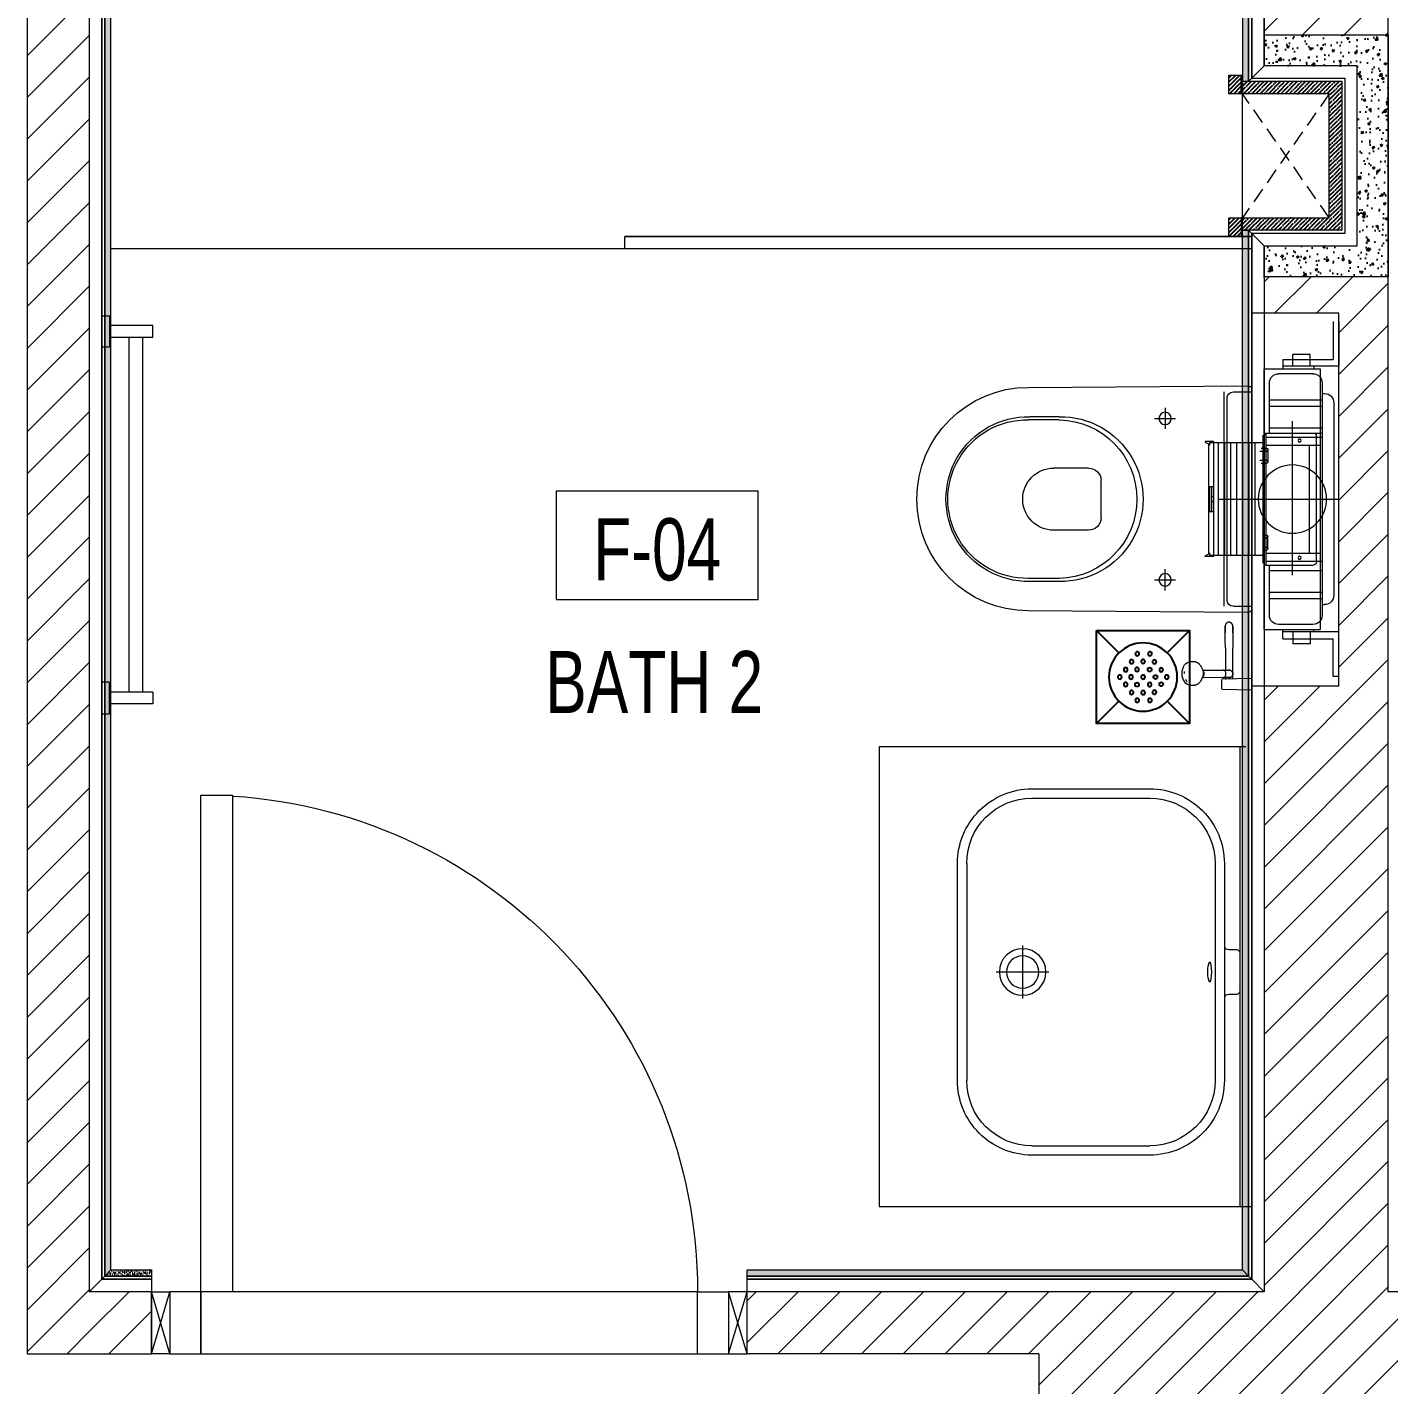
# Model space of a CAD drawing. Header units: millimetres. Extents: x -18512 to 101824, y -95768 to 52898.
# Drawn here: x 59908 to 62102, y -79497 to -77311 of the extents above; entities that cross this region are included whole.
import ezdxf

# ---------------------------------------------------------------- set-up
doc = ezdxf.new("R2010")
doc.units = ezdxf.units.MM
doc.header["$LTSCALE"] = 25
doc.linetypes.add('Dash 2mm', pattern=[3, 2, -1])
doc.layers.get('0').update_dxf_attribs({"color": 254, "lineweight": 0})
for name, color, linetype, lineweight in [('A-AREA-IDEN', 2, 'Continuous', 9), ('A-DETL', 7, 'Continuous', 5), ('A-DOOR', 31, 'Continuous', 18), ('A-WOODEN DOOR FRAM', 9, 'Continuous', 9), ('I-FLR-TILE', 253, 'Continuous', 9), ('I-WALL', 2, 'Continuous', 9), ('XM-VT6-102-FIRST FLOOR PLAN$0$P-SANR-FIXT', 252, 'Continuous', 9)]:
    doc.layers.add(name, color=color, linetype=linetype, lineweight=lineweight)
for name, color, linetype in [('AR WALL HATCH', 8, 'Continuous'), ('FLOOR DRAIN', 90, 'Continuous'), ('HAT', 8, 'Continuous')]:
    doc.layers.add(name, color=color, linetype=linetype)
doc.styles.add('Arial Narrow_4', font='fi_9001f.ttf', dxfattribs={"width": 0.75, "height": 147.492401})
pattern_1 = [(37.5, (59229.075, -128347.3092), (-0.16000313, 4.89413237), [0, -3.8608, 0, -4.318, 0, -4.1275]), (7.5, (59229.075, -128347.309), (4.4952328, 7.168251), [0, -2.0828, 0, -3.4798, 0, -1.3335]), (327.5, (59225.951, -128347.3092), (7.9099237, 0.01437185), [0, -1.27, 0, -4.572, 0, -5.969]), (317.5, (59225.951, -128347.309), (7.6355645, 2.2292932), [0, -0.635, 0, -2.9972, 0, -3.429])]
pattern_2 = [(45, (59227.075, -128347.3092), (-3.36759605, 3.36759605), [])]
pattern_3 = [(45, (59229.075, -128347.31), (-33.67596, 33.67596), [])]

# ---------------------------------------------------------------- blocks, each defined once
blk = doc.blocks.new('XM-VT6-102-FIRST FLOOR PLAN$0$Anal Spray - Hygeinc Spray 05 _Powder Room_-5878236-FIRST FLOOR PLAN')
at = {"layer": 'XM-VT6-102-FIRST FLOOR PLAN$0$P-SANR-FIXT'}
for p, q in [((23.2, 24.2), (23.1, 20.4)), ((61.9, 20.4), (61.8, 24.2)), ((31.9, 7.1), (36.1, 5)), ((37.4, 4.7), (37.4, -28.1)), ((48.9, 5), (53.1, 7.1)), ((49.4, -28.5), (49.4, 5.4)), ((43.1, -31.8), (43.4, -31.8)), ((51.4, -26.1), (50.3, -74.2)), ((60, -26.1), (52.6, -26.1)), ((67.4, -26.1), (60, -26.1)), ((69.7, -74.1), (68.6, -26.1))]:
    blk.add_line(p, q, dxfattribs=at)
at = {"layer": 'XM-VT6-102-FIRST FLOOR PLAN$0$P-SANR-FIXT', "flags": 128}
for points in [[(23.2, 21.1), (23.1, 20.4), (23.1, 19.7), (23.1, 19.1), (23.2, 18.4), (23.3, 17.7), (23.5, 17.1), (23.6, 16.4), (23.8, 15.8), (24.1, 15.1), (24.4, 14.5), (24.7, 13.9), (25, 13.3), (25.4, 12.7), (25.8, 12.2), (26.2, 11.7), (26.6, 11.1), (27.1, 10.6), (27.6, 10.2), (28.1, 9.7), (28.6, 9.3), (29.1, 8.8), (29.7, 8.4), (30.3, 8.1), (30.9, 7.7), (31.5, 7.4), (31.9, 7.1)], [(36.1, 5), (36.5, 4.8), (36.9, 4.7), (37.3, 4.5), (37.7, 4.4), (38.1, 4.2), (38.5, 4.1), (38.9, 4), (39.1, 3.9)], [(46.6, 4.1), (47.1, 4.3), (47.5, 4.4), (47.9, 4.6), (48.3, 4.7), (48.7, 4.9), (48.9, 5)], [(53.1, 7.1), (53.7, 7.5), (54.3, 7.8), (54.9, 8.2), (55.5, 8.6), (56, 9), (56.6, 9.4), (57.1, 9.9), (57.6, 10.3), (58.1, 10.8), (58.5, 11.3), (59, 11.8), (59.4, 12.4), (59.8, 12.9), (60.1, 13.5), (60.4, 14.1), (60.7, 14.7), (61, 15.3), (61.2, 16), (61.4, 16.6), (61.6, 17.3), (61.7, 17.9), (61.8, 18.6), (61.9, 19.3), (61.9, 20), (61.9, 20.6), (61.8, 21.1)], [(-33.7, -43.8), (-34, -43.8), (-34.2, -43.8), (-34.4, -43.7), (-34.7, -43.7), (-34.9, -43.7), (-35.1, -43.6), (-35.4, -43.5), (-35.6, -43.5), (-35.8, -43.4), (-36.1, -43.3), (-36.3, -43.2), (-36.5, -43.1), (-36.7, -43), (-36.9, -42.9), (-37.1, -42.7), (-37.3, -42.6), (-37.5, -42.4), (-37.7, -42.3), (-37.9, -42.1), (-38, -42), (-38.2, -41.8), (-38.3, -41.6), (-38.5, -41.4), (-38.6, -41.2), (-38.8, -41), (-38.9, -40.8), (-39, -40.6), (-39.1, -40.4), (-39.2, -40.2), (-39.3, -39.9), (-39.4, -39.7), (-39.5, -39.5), (-39.5, -39.3), (-39.6, -39), (-39.6, -38.8), (-39.7, -38.6), (-39.7, -38.3), (-39.7, -38.1), (-39.7, -37.8), (-39.7, -37.6), (-39.7, -37.4), (-39.7, -37.1), (-39.7, -36.9), (-39.6, -36.6), (-39.6, -36.4), (-39.5, -36.2), (-39.4, -35.9), (-39.4, -35.7), (-39.3, -35.5), (-39.2, -35.3), (-39.1, -35.1), (-39, -34.8), (-38.8, -34.6), (-38.7, -34.4), (-38.6, -34.2), (-38.4, -34), (-38.3, -33.9), (-38.1, -33.7), (-37.9, -33.5), (-37.8, -33.3), (-37.6, -33.2), (-37.4, -33), (-37.2, -32.9), (-37, -32.8), (-36.8, -32.6), (-36.6, -32.5), (-36.4, -32.4), (-36.2, -32.3), (-36, -32.2), (-35.7, -32.1), (-35.5, -32), (-35.3, -32), (-35, -31.9), (-34.8, -31.9), (-34.6, -31.8), (-34.3, -31.8), (-34.1, -31.8), (-33.9, -31.8), (-33.7, -31.8)], [(1.9, -31.8), (-2.8, -31.8), (-7.2, -31.8), (-11.3, -31.8), (-15, -31.8), (-18.4, -31.8), (-21.5, -31.8), (-24.3, -31.8), (-26.7, -31.8), (-28.7, -31.8), (-30.4, -31.8), (-31.8, -31.8), (-32.8, -31.8), (-33.4, -31.8), (-33.7, -31.8), (-33.7, -31.8)], [(-33.7, -31.8), (-33.5, -31.8), (-33, -31.8), (-32.1, -31.8), (-30.9, -31.8), (-29.3, -31.8), (-27.3, -31.8), (-25, -31.8), (-22.7, -31.8)], [(-22.7, -43.8), (-25.3, -43.8), (-27.5, -43.8), (-29.5, -43.8), (-31, -43.8), (-32.2, -43.8), (-33.1, -43.8), (-33.6, -43.8), (-33.7, -43.8)], [(-33.7, -43.8), (-33.5, -43.8), (-33, -43.8), (-32.1, -43.8), (-30.9, -43.8), (-29.3, -43.8), (-27.3, -43.8), (-25, -43.8), (-22.4, -43.8), (-19.4, -43.8), (-16, -43.8), (-12.4, -43.8), (-8.4, -43.8), (-4.1, -43.8), (0.5, -43.8), (1.9, -43.8)], [(1.9, -31.8), (7.4, -31.8), (12.5, -31.8), (17.3, -31.8), (21.6, -31.8), (25.6, -31.8), (29.2, -31.8), (32.4, -31.8), (35.3, -31.8), (37.7, -31.8)], [(43.4, -43.8), (43, -43.8), (42.1, -43.8), (40.8, -43.8), (39.1, -43.8), (37, -43.8), (34.5, -43.8), (31.6, -43.8), (28.3, -43.8), (24.5, -43.8), (20.4, -43.8), (16, -43.8), (11.1, -43.8), (5.9, -43.8), (1.9, -43.8)], [(37.4, -28.3), (37.4, -29.3), (37.4, -30.3), (37.4, -31.2), (37.4, -32.1), (37.4, -32.9), (37.4, -33.6), (37.4, -34.3), (37.4, -34.9), (37.4, -35.5), (37.4, -36), (37.4, -36.4), (37.4, -36.8), (37.4, -37.1), (37.4, -37.4), (37.4, -37.6), (37.4, -37.7), (37.4, -37.8)], [(52.2, -43.8), (51.5, -43.8), (50.4, -43.8), (49.3, -43.8), (48.2, -43.8), (47, -43.8), (45.7, -43.8), (44.4, -43.8), (43.1, -43.8), (41.7, -43.8), (40.2, -43.8), (38.8, -43.8), (38, -43.8)], [(49.4, -37.8), (49.4, -37.7), (49.4, -37.5), (49.4, -37.3), (49.4, -37), (49.4, -36.7), (49.4, -36.3), (49.4, -35.8), (49.4, -35.3), (49.4, -34.7), (49.4, -34.1), (49.4, -33.4), (49.4, -32.6), (49.4, -31.8), (49.4, -30.9), (49.4, -30), (49.4, -29), (49.4, -28.3)], [(49.7, -31.8), (50.8, -31.8), (51.8, -31.8), (52.4, -31.8)]]:
    blk.add_lwpolyline(points, dxfattribs=at)
at = {"layer": 'XM-VT6-102-FIRST FLOOR PLAN$0$P-SANR-FIXT'}
for centre, major_axis, ratio, start_param, end_param in [((42.5, 20.1), (19.4, 0), 0.721124, 2.9814, 3.141593), ((42.5, 24), (-19.3, 0), 0.721124, 4.712389, 6.283185), ((42.5, 20.1), (-19.4, 0), 0.721124, 4.712389, 4.876409), ((42.5, 24), (19.3, 0), 0.721124, 0, 1.570796), ((42.5, 20.1), (19.4, 0), 0.721124, 0.785398, 1.045908), ((42.5, 20.1), (19.4, 0), 0.721124, 6.218944, 6.426682), ((43.4, 7), (6, 0), 0.707107, 3.976731, 4.712389), ((43.4, 7), (-6, 0), 0.707107, 1.570796, 2.614993), ((43.4, -37.8), (0, 6), 0.999739, 1.400404, 3.141593), ((43.4, -37.8), (0, 6), 0.999739, 3.141593, 4.883109)]:
    blk.add_ellipse(centre, major_axis=major_axis, ratio=ratio, start_param=start_param, end_param=end_param, dxfattribs=at)
for points, knots in [([(38.9, 4), (38.5, 4.1), (38, 4.3), (37.7, 4.5), (37.6, 4.6), (37.5, 4.6)], [0, 0, 0, 0, 0.1428571, 0.2142857, 0.2857143, 0.2857143, 0.2857143, 0.2857143]), ([(43.4, -32.7), (42.6, -32.7), (41, -32.5), (39.4, -31.7), (38.4, -30.8), (37.8, -30), (37.5, -29.2), (37.4, -28.6), (37.4, -28.3)], [-1, -1, -1, -1, -0.875, -0.75, -0.6875, -0.625, -0.5625, -0.5, -0.5, -0.5, -0.5]), ([(43.4, -43.8), (42.7, -43.8), (41.3, -43.5), (39.5, -42.5), (38.1, -40.8), (37.4, -38.8), (37.4, -37.4), (37.5, -36.8)], [0, 0, 0, 0, 0.1111111, 0.2222222, 0.3333333, 0.4444444, 0.5538632, 0.5538632, 0.5538632, 0.5538632]), ([(49.3, -36.8), (49.5, -37.4), (49.5, -38.8), (48.7, -40.8), (47.4, -42.5), (45.5, -43.5), (44.1, -43.8), (43.4, -43.8)], [0.4460331, 0.4460331, 0.4460331, 0.4460331, 0.5555556, 0.6666667, 0.7777778, 0.8888889, 1, 1, 1, 1])]:
    blk.add_open_spline(points, degree=3, knots=knots, dxfattribs=at)
for points in [[(39.1, 3.9), (39, 3.9), (39, 4), (38.9, 4)], [(42.5, 3.6), (42, 3.6), (40.9, 3.7), (39.9, 3.8), (39.4, 3.9)], [(47.1, 4.3), (46.4, 4.1), (44.9, 3.7), (43.3, 3.6), (42.5, 3.6)], [(48.6, 4.9), (48.4, 4.8), (47.9, 4.6), (47.4, 4.4), (47.1, 4.3)], [(48.4, 5.3), (48.5, 5.3), (48.6, 5.3), (48.8, 5.3), (48.9, 5.3), (49, 5.3), (49, 5.3)], [(49.2, 5.2), (49.1, 5.2), (49, 5.1), (48.7, 5), (48.6, 4.9)], [(49.4, -28.3), (49.4, -28.9), (49.1, -30), (47.8, -31.5), (45.8, -32.5), (44.2, -32.7), (43.4, -32.7)]]:
    blk.add_open_spline(points, degree=3, dxfattribs=at)
blk = doc.blocks.new('floor drain')
at = {"layer": 'FLOOR DRAIN', "linetype": 'Continuous'}
for p, q in [((-75, 75), (-38.9, 38.9)), ((75, 75), (38.9, 38.9)), ((-38.9, -38.9), (-75, -75)), ((38.9, -38.9), (75, -75))]:
    blk.add_line(p, q, dxfattribs=at)
blk.add_lwpolyline([(-75, -75), (75, -75), (75, 75), (-75, 75)], close=True, dxfattribs=at)
blk.add_circle((0, 0), 55, dxfattribs=at)
at = {"layer": 'FLOOR DRAIN', "color": 9, "linetype": 'Continuous'}
for centre in [(-18.6, 24.8), (-9.4, 37.5), (0, 25.1), (11, 37.5), (18.3, 24.5), (-37.6, 0), (-28.1, 11.9), (-19.5, 0), (0, 0), (10.6, 12.1), (38.2, 0), (-28.1, -11.9), (-18.6, -24.8), (-9.8, -12.2), (0, -25.1), (18.3, -24.5), (29.1, -11.6), (-9.4, -37.5), (11, -37.5)]:
    blk.add_circle(centre, 3.17, dxfattribs=at)
for centre, start, end in [((-9.8, 12.2), 0, 180), ((-9.8, 12.2), 180, 0), ((19.9, 0), 0, 180), ((19.9, 0), 180, 0), ((29.1, 11.6), 0, 180), ((29.1, 11.6), 180, 0), ((10.6, -12.1), 0, 180), ((10.6, -12.1), 180, 0)]:
    blk.add_arc(centre, 3.17, start, end, dxfattribs=at)
blk = doc.blocks.new('A$C6F726D13')
at = {"color": 252, "lineweight": 5}
for p, q in [((-4042.2, -9516.7), (-3442.2, -9516.7)), ((-4042.2, -10257.3), (-4042.2, -9516.7)), ((-3461.3, -10257.3), (-3461.3, -9516.7)), ((-3796.3, -9614.5), (-3606.3, -9614.5)), ((-3901.3, -10069.5), (-3901.3, -9719.5)), ((-3501.3, -10069.5), (-3501.3, -9719.5)), ((-3486.3, -9936.2), (-3486.3, -9852.9)), ((-3796.3, -10174.5), (-3606.3, -10174.5)), ((-3451.7, -10257.3), (-4042.2, -10257.3)), ((-5295, -10310.3), (-5282.3, -10310.3)), ((-5282.3, -10310.3), (-5282.3, -10361.1)), ((-5212.5, -10326.2), (-5282.3, -10326.2)), ((-5212.5, -10345.3), (-5212.5, -10326.2)), ((-5212.5, -10345.3), (-5282.3, -10345.3)), ((-5251.4, -10916.8), (-5251.4, -10345.3)), ((-5228.6, -10345.3), (-5228.6, -10916.8)), ((-5282.3, -10361.1), (-5295, -10361.1)), ((-3442, -10355.6), (-3302, -10355.6)), ((-3302, -10370.2), (-3311, -10370.2)), ((-3311, -10370.2), (-3311, -10431.2)), ((-3302, -10355.6), (-3302, -10955.6)), ((-3392, -10431.2), (-3392, -10446.2)), ((-3392, -10431.2), (-3311, -10431.2)), ((-3376, -10442.2), (-3376, -10423.2)), ((-3348, -10423.2), (-3376, -10423.2)), ((-3348, -10442.2), (-3348, -10423.2)), ((-3422, -10446.2), (-3332, -10446.2)), ((-3422, -10446.2), (-3422, -10866.2)), ((-3343.7, -10454.2), (-3398.7, -10454.2)), ((-3302, -10442.2), (-3392, -10442.2)), ((-3342, -10442.2), (-3342, -10446.2)), ((-3332, -10866.2), (-3332, -10446.2)), ((-3486.8, -10483.6), (-3486.8, -10828.8)), ((-3471.8, -10483.6), (-3441.8, -10483.6)), ((-3413.7, -10469.2), (-3413.7, -10549.7)), ((-3328.7, -10843.2), (-3328.7, -10469.2)), ((-3481.8, -10493.6), (-3481.8, -10818.8)), ((-3413.7, -10496.2), (-3328.7, -10496.2)), ((-3413.7, -10506.2), (-3328.7, -10506.2)), ((-3328.7, -10486.2), (-3325, -10486.2)), ((-3310, -10811.2), (-3310, -10501.2)), ((-3752.2, -10528.6), (-3801.8, -10528.6)), ((-3752.2, -10523.6), (-3799.8, -10523.6)), ((-3419.5, -10762.7), (-3419.5, -10549.7)), ((-3419.5, -10549.7), (-3343, -10549.7)), ((-3413.7, -10541.2), (-3328.7, -10541.2)), ((-3376.6, -10533.9), (-3376.6, -10781.7)), ((-3504, -10563.7), (-3517.9, -10563.7)), ((-3517.9, -10564.2), (-3517.9, -10563.7)), ((-3512, -10567.6), (-3517.9, -10564.2)), ((-3512, -10745.3), (-3512, -10567.6)), ((-3510, -10569.7), (-3510, -10563.7)), ((-3510, -10565.7), (-3424.5, -10565.7)), ((-3504, -10749.2), (-3504, -10563.7)), ((-3496, -10746.7), (-3496, -10565.7)), ((-3486.2, -10746.7), (-3486.2, -10565.7)), ((-3476.4, -10746.7), (-3476.4, -10565.7)), ((-3466.7, -10746.7), (-3466.7, -10565.7)), ((-3456.9, -10746.7), (-3456.9, -10565.7)), ((-3447.1, -10746.7), (-3447.1, -10565.7)), ((-3441.8, -10565.7), (-3441.8, -10746.7)), ((-3437.3, -10746.7), (-3437.3, -10565.7)), ((-3424.5, -10757.2), (-3424.5, -10555.2)), ((-3422.5, -10553.2), (-3421.5, -10553.2)), ((-3421.5, -10551.7), (-3421.5, -10553.2)), ((-3419.5, -10556.2), (-3328.7, -10556.2)), ((-3419.5, -10569.2), (-3332, -10569.2)), ((-3349.5, -10743.2), (-3349.5, -10569.2)), ((-3338, -10554.7), (-3338, -10757.7)), ((-3424.5, -10578.7), (-3418, -10578.7)), ((-3424.5, -10593.7), (-3418, -10593.7)), ((-3422.5, -10574.2), (-3418, -10574.2)), ((-3416, -10576.2), (-3416, -10596.2)), ((-3705, -10606.2), (-3761.2, -10606.2)), ((-3422.5, -10598.2), (-3418, -10598.2)), ((-3685, -10626.2), (-3685, -10686.2)), ((-3510, -10636.4), (-3504, -10636.4)), ((-3510, -10676.4), (-3510, -10636.4)), ((-3507, -10676.4), (-3507, -10636.4)), ((-3811.2, -10656.2), (-3811.2, -10656.2)), ((-3507, -10652.4), (-3504, -10652.4)), ((-3507, -10660.4), (-3504, -10660.4)), ((-3496, -10656.2), (-3302, -10656.2)), ((-3510, -10676.4), (-3504, -10676.4)), ((-3705, -10706.2), (-3761.2, -10706.2)), ((-3428.9, -10718.7), (-3418, -10718.7)), ((-3426.9, -10714.2), (-3418, -10714.2)), ((-3416, -10736.2), (-3416, -10716.2)), ((-3517, -10748.2), (-3512, -10745.3)), ((-3517, -10749.2), (-3517, -10748.2)), ((-3510, -10749.2), (-3510, -10743.2)), ((-3424.5, -10746.7), (-3510, -10746.7)), ((-3428.9, -10733.7), (-3418, -10733.7)), ((-3426.9, -10738.2), (-3418, -10738.2)), ((-3419.5, -10743.2), (-3332, -10743.2)), ((-3504, -10749.2), (-3517, -10749.2)), ((-3422.5, -10759.2), (-3421.5, -10759.2)), ((-3421.5, -10760.7), (-3421.5, -10759.2)), ((-3419.5, -10756.2), (-3328.7, -10756.2)), ((-3419.5, -10762.7), (-3328.7, -10762.7)), ((-3413.7, -10762.7), (-3413.7, -10843.2)), ((-3752.2, -10783.8), (-3801.8, -10783.8)), ((-3752.2, -10788.8), (-3799.8, -10788.8)), ((-3413.7, -10771.2), (-3328.7, -10771.2)), ((-3413.7, -10806.2), (-3328.7, -10806.2)), ((-3471.8, -10828.8), (-3441.8, -10828.8)), ((-3413.7, -10816.2), (-3328.7, -10816.2)), ((-3328.7, -10826.2), (-3325, -10826.2)), ((-3422, -10866.2), (-3332, -10866.2)), ((-3343.7, -10858.2), (-3398.7, -10858.2)), ((-3392, -10881.2), (-3392, -10866.2)), ((-3302, -10870.2), (-3392, -10870.2)), ((-3376, -10870.2), (-3376, -10889.2)), ((-3348, -10870.2), (-3348, -10889.2)), ((-3342, -10870.2), (-3342, -10866.2)), ((-3302, -10942.2), (-3302, -10870.2)), ((-5282.3, -10900.9), (-5295, -10900.9)), ((-5282.3, -10951.7), (-5282.3, -10900.9)), ((-3392, -10881.2), (-3311, -10881.2)), ((-3348, -10889.2), (-3376, -10889.2)), ((-3311, -10942.2), (-3311, -10881.2)), ((-5212.5, -10916.8), (-5282.3, -10916.8)), ((-5212.5, -10916.8), (-5212.5, -10935.8)), ((-5212.5, -10935.8), (-5282.3, -10935.8)), ((-5295, -10951.7), (-5282.3, -10951.7)), ((-3302, -10955.6), (-3442, -10955.6))]:
    blk.add_line(p, q, dxfattribs=at)
at = {"color": 252, "lineweight": 5, "ltscale": 2}
for p, q in [((-3811.3, -9937), (-3811.3, -9852)), ((-3853.8, -9894.5), (-3768.8, -9894.5))]:
    blk.add_line(p, q, dxfattribs=at)
at = {"color": 252, "lineweight": 5, "ltscale": 30}
for p, q in [((-3598.8, -10526.2), (-3564.8, -10526.2)), ((-3581.8, -10509.2), (-3581.8, -10543.2)), ((-3581.8, -10803.2), (-3581.8, -10769.2)), ((-3598.8, -10786.2), (-3564.8, -10786.2))]:
    blk.add_line(p, q, dxfattribs=at)
at = {"color": 252, "lineweight": 9}
for p, q in [((-4452.2, -11059.3), (-4452.2, -11079.3)), ((-3442.2, -11059.3), (-4452.2, -11059.3)), ((-4452.2, -11079.3), (-3442.2, -11079.3)), ((-3442.2, -11079.3), (-4452.2, -11079.3))]:
    blk.add_line(p, q, dxfattribs=at)
at = {"color": 252, "lineweight": 5}
for points in [[(-3606.3, -9599.5), (-3796.3, -9599.5, 0.414214), (-3916.3, -9719.5), (-3916.3, -10069.5, 0.414214), (-3796.3, -10189.5), (-3606.3, -10189.5, 0.414214), (-3486.3, -10069.5), (-3486.3, -9936.2, -0.36397), (-3482.1, -9931.3), (-3479.3, -9930.8), (-3466.3, -9930.8, 0.414214), (-3461.3, -9925.8), (-3461.3, -9863.3, 0.414214), (-3466.3, -9858.3), (-3479.3, -9858.3), (-3482.1, -9857.8, -0.36397), (-3486.3, -9852.9), (-3486.3, -9719.5, 0.414214)], [(-3441.8, -10480.6, 0.41586), (-3448.8, -10473.6), (-3801.8, -10476.2, 1), (-3801.8, -10836.2), (-3448.8, -10838.8, 0.41586), (-3441.8, -10831.8)]]:
    blk.add_lwpolyline(points, format="xyb", close=True, dxfattribs=at)
for centre, radius in [((-3811.3, -9894.5), 37.5), ((-3811.3, -9894.5), 26), ((-3581.8, -10526.2), 10), ((-3365, -10561.7), 2.5), ((-3376.6, -10656.2), 55), ((-3365, -10750.7), 2.5), ((-3581.8, -10786.2), 10)]:
    blk.add_circle(centre, radius, dxfattribs=at)
for centre, radius, start, end in [((-3796.3, -9719.5), 105, 90, 180), ((-3606.3, -9719.5), 105, 0, 90), ((-3796.3, -10069.5), 105, 180, 270), ((-3606.3, -10069.5), 105, 270, 0), ((-3398.7, -10469.2), 15, 90, 180), ((-3343.7, -10469.2), 15, 0, 90), ((-3471.8, -10493.6), 10, 90, 180), ((-3325, -10501.2), 15, 0, 90), ((-3802.1, -10656.2), 132.7, 88.9853, 271.0147), ((-3804.1, -10656.2), 127.7, 88.9459, 271.0541), ((-3749.9, -10656.2), 132.7, 268.9853, 91.0147), ((-3754.9, -10656.2), 127.7, 271.1929, 88.8071), ((-3419.5, -10551.7), 2, 90, 180), ((-3343, -10554.7), 5, 0, 90), ((-3422.5, -10555.2), 2, 90, 180), ((-3422.5, -10572.2), 2, 180, 270), ((-3418, -10576.2), 2, 0, 90), ((-3418, -10576.7), 2, 270, 0), ((-3418, -10595.7), 2, 0, 90), ((-3761.2, -10656.2), 50, 90, 180), ((-3705, -10626.2), 20, 0, 90), ((-3422.5, -10600.2), 2, 90, 180), ((-3418, -10596.2), 2, 270, 0), ((-3761.2, -10656.2), 50, 180, 270), ((-3705, -10686.2), 20, 270, 0), ((-3422.5, -10712.2), 2, 180, 270), ((-3418, -10716.2), 2, 0, 90), ((-3418, -10716.7), 2, 270, 0), ((-3422.5, -10740.2), 2, 90, 180), ((-3422.4, -10736.2), 2, 270, 0), ((-3418, -10735.7), 2, 0, 90), ((-3418, -10736.2), 2, 270, 0), ((-3422.5, -10757.2), 2, 180, 270), ((-3419.5, -10760.7), 2, 180, 270), ((-3343, -10757.7), 5, 270, 0), ((-3325, -10811.2), 15, 270, 0), ((-3471.8, -10818.8), 10, 180, 270), ((-3398.7, -10843.2), 15, 180, 270), ((-3343.7, -10843.2), 15, 270, 0)]:
    blk.add_arc(centre, radius, start, end, dxfattribs=at)
blk.add_ellipse((-3510.1, -9894.5), major_axis=(0, -15.8), ratio=0.216894, dxfattribs=at)
blk.add_blockref('floor drain', (-3617.2, -10369.6), dxfattribs=at)
at = {"color": 252, "lineweight": 5, "rotation": 89.81705207222893}
blk.add_blockref('XM-VT6-102-FIRST FLOOR PLAN$0$Anal Spray - Hygeinc Spray 05 _Powder Room_-5878236-FIRST FLOOR PLAN', (-3516.5, -10418), dxfattribs=at)
blk = doc.blocks.new('E  Naga_Single-Panel3 - NAGA-Formal Powder Room Door _WD04_-9060554-FIRST FLOOR PLAN')
at = {"layer": 'A-DOOR', "lineweight": 18}
for p, q in [((400, 850), (349, 850)), ((349, 850), (349, 50)), ((400, 50), (400, 850)), ((-400, 50), (-450, 50)), ((-400, -50), (-400, 50)), ((349, 50), (400, 50)), ((400, -50), (400, 50)), ((400, 50), (450, 50)), ((400, 50), (400, -50)), ((-400, -50), (-450, -50)), ((450, -50), (400, -50))]:
    blk.add_line(p, q, dxfattribs=at)
at = {"layer": 'A-DOOR'}
blk.add_arc((400, 50), 800, 93.6551, 180, dxfattribs=at)
blk = doc.blocks.new('M_NAGA Room Tag - Room Tag-1756429-FIRST FLOOR PLAN')
at = {"layer": 'A-AREA-IDEN'}
for p, q in [((-3.25, 1.75), (-3.25, -1.75)), ((-3.25, 1.75), (3.25, 1.75)), ((3.25, 1.75), (3.25, -1.75)), ((-3.25, -1.75), (3.25, -1.75))]:
    blk.add_line(p, q, dxfattribs=at)

msp = doc.modelspace()

# ---------------------------------------------------------------- hatches: boundary and pattern name
at = {"layer": 'AR WALL HATCH', "lineweight": 5}
h = msp.add_hatch(dxfattribs=at)
h.set_pattern_fill('ANSI31', color=256, scale=15, style=0)
h.set_pattern_definition(pattern_3)
h.paths.add_polyline_path([(59908.1, -76472.4), (60008.1, -76472.4), (60008.1, -79447.4), (59908.1, -79447.4), (59908.1, -76492.4)], flags=0)
h = msp.add_hatch(dxfattribs=at)
h.set_pattern_fill('ANSI31', color=256, scale=15, style=0)
h.set_pattern_definition(pattern_3)
h.paths.add_polyline_path([(62350.9, -77711.2), (62230.9, -77711.2), (62230.9, -78311.2), (62350.9, -78311.2), (62350.9, -79348.4), (62150.9, -79348.4), (62150.9, -76607.6), (62150.9, -76652.6), (62150.9, -76752.6), (62150.9, -76997.6), (62350.9, -76997.6), (62350.9, -76657.6), (62350.9, -76502.4)])
h.paths.add_polyline_path([(61900.9, -78371.3), (62021.1, -78371.3), (62021.1, -77771.3), (61900.9, -77771.3), (61900.9, -77712.6), (62100.9, -77712.6), (62100.9, -77322.6), (61900.9, -77322.6), (61900.9, -76607.6), (62100.9, -76607.6), (62100.9, -79348.4), (61900.9, -79348.4)])
h = msp.add_hatch(dxfattribs=at)
h.set_pattern_fill('ANSI31', color=256, scale=15, style=0)
h.set_pattern_definition(pattern_3)
h.paths.add_polyline_path([(60108.1, -79347.4), (60108.1, -79447.4), (60008.1, -79447.4), (60008.1, -79347.4)])
h.paths.add_polyline_path([(61068.1, -79447.4), (61068.1, -79347.4), (61638.1, -79347.4), (61638.1, -79447.4)])
h = msp.add_hatch(dxfattribs=at)
h.set_pattern_fill('ANSI31', color=256, scale=15, style=0)
h.set_pattern_definition(pattern_3)
h.paths.add_polyline_path([(61638.1, -79347.4), (62028.1, -79347.4), (62028.1, -79547.4), (61638.1, -79547.4), (61638.1, -79420.7)], flags=0)
h = msp.add_hatch(dxfattribs=at)
h.set_pattern_fill('ANSI31', color=256, scale=15, style=0)
h.set_pattern_definition(pattern_3)
h.paths.add_polyline_path([(64033.9, -79347.4), (64278.1, -79347.4), (64278.1, -79547.4), (62028.1, -79547.4), (62028.1, -79347.4), (63545.8, -79347.4)], flags=0)
h = msp.add_hatch(dxfattribs=at)
h.set_pattern_fill('ANSI31', color=256, scale=15, style=0)
h.set_pattern_definition(pattern_3)
h.paths.add_polyline_path([(61538.1, -79447.4), (61638.1, -79447.4), (61638.1, -81487.4), (61538.1, -81487.4), (61538.1, -79467.4)], flags=0)
at = {"layer": 'HAT'}
h = msp.add_hatch(dxfattribs=at)
h.set_pattern_fill('AR-SAND', color=256, scale=0.1, style=0)
h.set_pattern_definition(pattern_1)
h.paths.add_polyline_path([(60033.1, -76632.6), (60033.1, -79322.4), (60043.1, -79312.4), (60043.1, -76642.6)])
h = msp.add_hatch(dxfattribs=at)
h.set_pattern_fill('AR-SAND', color=256, scale=0.1, style=0)
h.set_pattern_definition(pattern_1)
h.paths.add_polyline_path([(61875.9, -77397.6), (61875.9, -76632.6), (61865.9, -76642.6), (61865.9, -77397.6)])
h = msp.add_hatch(dxfattribs=at)
h.set_pattern_fill('AR-CONC', color=256, scale=0.2, style=0)
h.set_pattern_definition([(50, (59229.075, -128347.31), (36.436934, -3.187817), [3.81, -41.91]), (355, (59229.075, -128347.31), (-7.048565, 38.211329), [3.048, -33.528]), (100.451, (59232.11, -128347.575), (29.3885, 35.023338), [3.238, -35.618]), (46.1842, (59229.075, -128337.15), (54.21581, -8.408466), [5.715, -62.865]), (96.6356, (59233.593, -128337.85), (47.480847, 49.48511), [4.857, -53.427]), (351.184, (59229.075, -128337.15), (47.48092, 49.485024), [4.572, -50.292]), (21, (59234.155, -128339.69), (30.322976, -20.453104), [3.81, -41.91]), (326, (59234.155, -128339.69), (12.360406, 36.837593), [3.048, -33.528]), (71.4514, (59236.682, -128341.394), (42.683298, 16.384572), [3.238, -35.618]), (37.5, (59229.075, -128347.309), (0.6177207, 16.9110078), [0, -33.1216, 0, -34.036, 0, -33.655]), (7.5, (59229.075, -128347.31), (13.3639325, 20.036115), [0, -19.4056, 0, -32.3596, 0, -12.827]), (327.5, (59217.747, -128347.309), (27.118119, -1.1457488), [0, -12.7, 0, -39.624, 0, -52.578]), (317.5, (59212.667, -128347.31), (29.625836, 5.085298), [0, -16.51, 0, -26.3144, 0, -37.338])])
h.paths.add_polyline_path([(61900.9, -77322.6), (62100.9, -77322.6), (62100.9, -77712.6), (61900.9, -77712.6), (61900.9, -77662.6), (62050.9, -77662.6), (62050.9, -77372.6), (61900.9, -77372.6)])
h = msp.add_hatch(dxfattribs=at)
h.set_pattern_fill('ANSI31', color=8, scale=1.5, style=0)
h.set_pattern_definition(pattern_2)
h.paths.add_polyline_path([(61863.9, -77417.6), (61843.9, -77417.6), (61843.9, -77387.6), (61863.9, -77387.6)])
h = msp.add_hatch(dxfattribs=at)
h.set_pattern_fill('ANSI35', color=256, scale=1.5, style=0)
h.set_pattern_definition([(45, (59229.075, -128347.309), (-6.7351921, 6.7351921), []), (45, (59235.81, -128347.309), (-6.7351921, 6.7351921), [11.90625, -2.38125, 0, -2.38125])])
h.paths.add_polyline_path([(61865.9, -77637.6), (61865.9, -77617.6), (62005.9, -77617.6), (62005.9, -77417.6), (61865.9, -77417.6), (61865.9, -77397.6), (62025.9, -77397.6), (62025.9, -77637.6)])
h = msp.add_hatch(dxfattribs=at)
h.set_pattern_fill('ANSI31', color=256, scale=1.5, style=0)
h.set_pattern_definition(pattern_2)
h.paths.add_polyline_path([(61863.9, -77647.6), (61843.9, -77647.6), (61843.9, -77617.6), (61863.9, -77617.6)])
h = msp.add_hatch(dxfattribs=at)
h.set_pattern_fill('AR-SAND', color=256, scale=0.1, style=0)
h.set_pattern_definition(pattern_1)
h.paths.add_polyline_path([(61875.9, -77637.6), (61875.9, -79322.4), (61865.9, -79312.4), (61865.9, -77637.6)])
h = msp.add_hatch(dxfattribs=at)
h.set_pattern_fill('AR-SAND', color=256, scale=0.1, style=0)
h.set_pattern_definition(pattern_1)
h.paths.add_polyline_path([(60108.1, -79322.4), (60033.1, -79322.4), (60043.1, -79312.4), (60108.1, -79312.4)])
h = msp.add_hatch(dxfattribs=at)
h.set_pattern_fill('AR-SAND', color=256, scale=0.1, style=0)
h.set_pattern_definition(pattern_1)
h.paths.add_polyline_path([(61875.9, -79322.4), (61068.1, -79322.4), (61068.1, -79312.4), (61865.9, -79312.4)])

# ---------------------------------------------------------------- linework, layer by layer
at = {"color": 252}
msp.add_line((60870.9, -77667.6), (60043.1, -77667.6), dxfattribs=at)
at = {"layer": 'A-DETL', "linetype": 'Dash 2mm', "ltscale": 0.5}
for points in [[(62005.9, -77417.6), (61865.9, -77617.6)], [(62005.9, -77617.6), (61865.9, -77417.6)]]:
    msp.add_lwpolyline(points, dxfattribs=at)
at = {"layer": 'A-DOOR'}
for p, q in [((60988.1, -79347.4), (60239.1, -79347.4)), ((60188.1, -79447.4), (60988.1, -79447.4))]:
    msp.add_line(p, q, dxfattribs=at)
at = {"layer": 'A-WOODEN DOOR FRAM'}
for points in [[(60108.1, -79347.4), (60138.1, -79347.4), (60138.1, -79447.4), (60108.1, -79447.4)], [(61068.1, -79347.4), (61038.1, -79347.4), (61038.1, -79447.4), (61068.1, -79447.4)]]:
    msp.add_lwpolyline(points, close=True, dxfattribs=at)
for points in [[(60138.1, -79447.4), (60108.1, -79347.4)], [(60108.1, -79447.4), (60138.1, -79347.4)], [(61068.1, -79447.4), (61038.1, -79347.4)], [(61038.1, -79447.4), (61068.1, -79347.4)]]:
    msp.add_lwpolyline(points, dxfattribs=at)
at = {"layer": 'I-FLR-TILE', "lineweight": 13}
for points in [[(60008.1, -76607.6), (60008.1, -79347.4), (60028.1, -79327.4), (60028.1, -76627.6)], [(61900.9, -77372.6), (61900.9, -76607.6), (61880.9, -76627.6), (61880.9, -77392.6)], [(60028.1, -76627.6), (60028.1, -79327.4), (60033.1, -79322.4), (60033.1, -76632.6)], [(60033.1, -76632.6), (60033.1, -79322.4), (60043.1, -79312.4), (60043.1, -76642.6)], [(61875.9, -77397.6), (61875.9, -76632.6), (61865.9, -76642.6), (61865.9, -77397.6)], [(61880.9, -77392.6), (61880.9, -76627.6), (61875.9, -76632.6), (61875.9, -77397.6)], [(61875.9, -77637.6), (61875.9, -79322.4), (61865.9, -79312.4), (61865.9, -77637.6)], [(61880.9, -77642.6), (61880.9, -79327.4), (61875.9, -79322.4), (61875.9, -77637.6)], [(61900.9, -77662.6), (61900.9, -79347.4), (61880.9, -79327.4), (61880.9, -77642.6)], [(60108.1, -79322.4), (60033.1, -79322.4), (60043.1, -79312.4), (60108.1, -79312.4)], [(61875.9, -79322.4), (61068.1, -79322.4), (61068.1, -79312.4), (61865.9, -79312.4)], [(60108.1, -79347.4), (60008.1, -79347.4), (60028.1, -79327.4), (60108.1, -79327.4)], [(60108.1, -79327.4), (60028.1, -79327.4), (60033.1, -79322.4), (60108.1, -79322.4)], [(61880.9, -79327.4), (61068.1, -79327.4), (61068.1, -79322.4), (61875.9, -79322.4)], [(61900.9, -79347.4), (61068.1, -79347.4), (61068.1, -79327.4), (61880.9, -79327.4)]]:
    msp.add_lwpolyline(points, close=True, dxfattribs=at)
at = {"layer": 'I-FLR-TILE', "lineweight": 18}
for points in [[(61863.9, -77417.6), (61843.9, -77417.6), (61843.9, -77387.6), (61863.9, -77387.6)], [(61863.9, -77387.6), (61865.9, -77387.6), (61865.9, -77417.6), (61863.9, -77417.6)], [(61863.9, -77647.6), (61843.9, -77647.6), (61843.9, -77617.6), (61863.9, -77617.6)], [(61863.9, -77647.6), (61865.9, -77647.6), (61865.9, -77617.6), (61863.9, -77617.6)]]:
    msp.add_lwpolyline(points, close=True, dxfattribs=at)
at = {"layer": 'I-FLR-TILE', "lineweight": 13}
for points in [[(61880.9, -77642.6), (61900.9, -77662.6), (62050.9, -77662.6), (62050.9, -77372.6), (61900.9, -77372.6), (61880.9, -77392.6), (62030.9, -77392.6), (62030.9, -77642.6), (61880.9, -77642.6)], [(61865.9, -77637.6), (61865.9, -77617.6), (62005.9, -77617.6), (62005.9, -77417.6), (61865.9, -77417.6), (61865.9, -77397.6), (62025.9, -77397.6), (62025.9, -77637.6), (61865.9, -77637.6), (61865.9, -77617.6)], [(61865.9, -77617.6), (61865.9, -77417.6)]]:
    msp.add_lwpolyline(points, dxfattribs=at)
at = {"layer": 'I-WALL'}
for p, q in [((59908.1, -76472.4), (59908.1, -79447.4)), ((60008.1, -76627.6), (60008.1, -79347.4)), ((60108.1, -79347.4), (60008.1, -79347.4)), ((60108.1, -79347.4), (60108.1, -79447.4)), ((61068.1, -79447.4), (61068.1, -79347.4)), ((61900.9, -79347.4), (61068.1, -79347.4)), ((62150.9, -79347.4), (62100.9, -79347.4)), ((62150.9, -79347.4), (62100.9, -79347.4)), ((59908.1, -79447.4), (60108.1, -79447.4)), ((61538.1, -79447.4), (61068.1, -79447.4)), ((61538.1, -79447.4), (61538.1, -81487.4))]:
    msp.add_line(p, q, dxfattribs=at)
for points in [[(62100.9, -79348.4), (62100.9, -76607.6), (61900.9, -76607.6), (61900.9, -77372.6)], [(61900.9, -77322.6), (62100.9, -77322.6), (62100.9, -77712.6), (61900.9, -77712.6), (61900.9, -77662.6), (62050.9, -77662.6), (62050.9, -77372.6), (61900.9, -77372.6), (61900.9, -77322.6)], [(61900.9, -77662.6), (61900.9, -79347.4)]]:
    msp.add_lwpolyline(points, dxfattribs=at)

# ---------------------------------------------------------------- block references
at = {"color": 252, "xscale": -1, "rotation": 180}
msp.add_blockref('A$C6F726D13', (65323.1, -88726.9), dxfattribs=at)
at = {"layer": 'A-AREA-IDEN', "lineweight": 18, "xscale": -49.99999999999998, "yscale": 49.99999999999998, "zscale": 49.99999999999998, "rotation": 180}
msp.add_blockref('M_NAGA Room Tag - Room Tag-1756429-FIRST FLOOR PLAN', (60923.5, -78145), dxfattribs=at)
at = {"layer": 'A-DOOR', "xscale": -1}
msp.add_blockref('E  Naga_Single-Panel3 - NAGA-Formal Powder Room Door _WD04_-9060554-FIRST FLOOR PLAN', (60588.1, -79397.4), dxfattribs=at)

# ---------------------------------------------------------------- texts
at = {"layer": 'A-AREA-IDEN', "lineweight": 18, "char_height": 100, "width": 889.2, "attachment_point": 8, "line_spacing_factor": 0.968573, "style": 'Arial Narrow_4'}
for s, insert in [('F-04', (60923.2, -78203)), ('BATH 2', (60918.3, -78415.3))]:
    msp.add_mtext(s, dxfattribs=dict(at, insert=insert))

doc.saveas('drawing.dxf')
